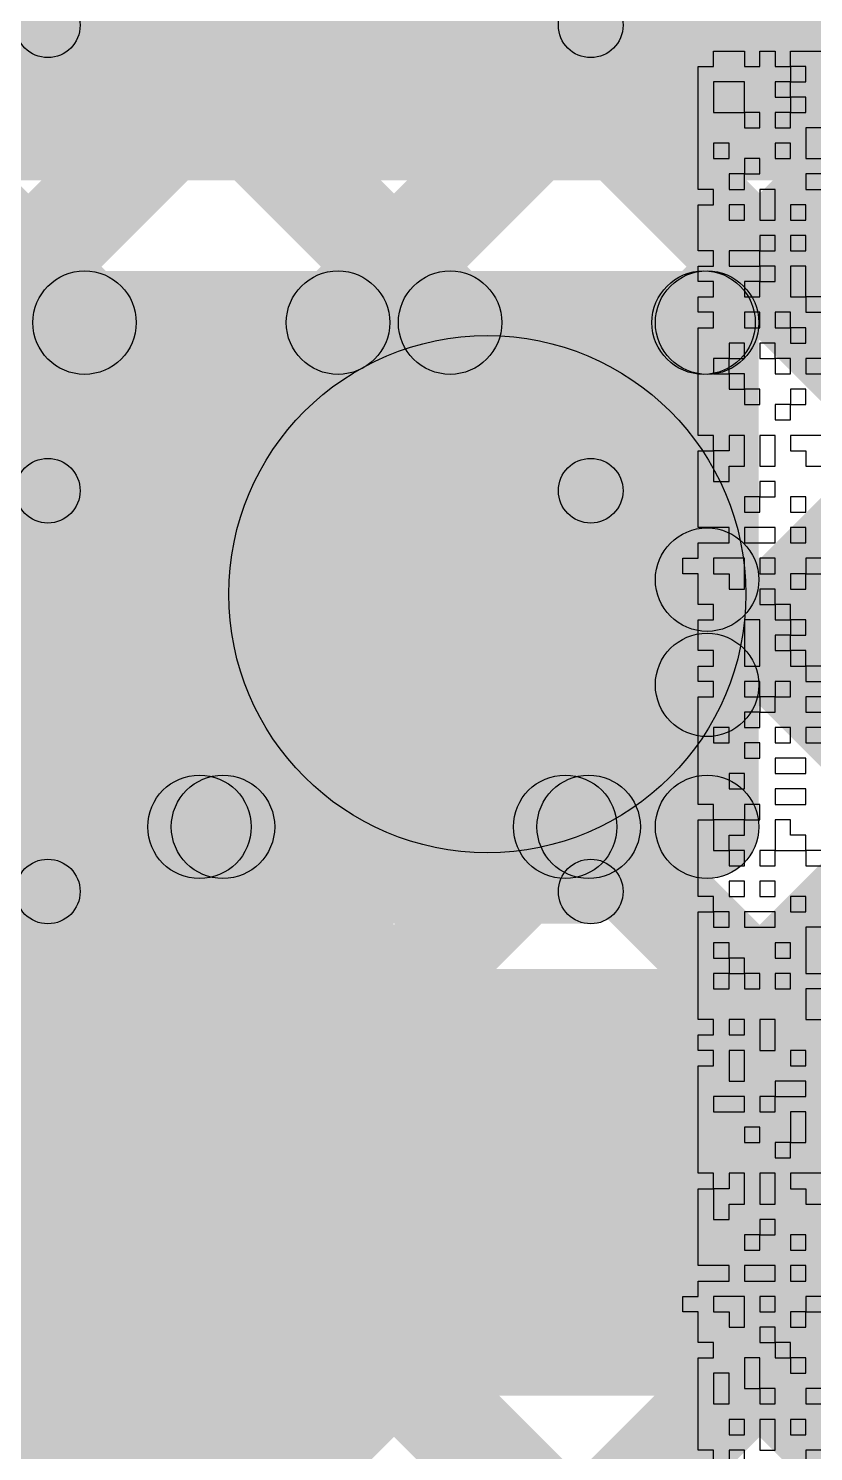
# Model space of a CAD drawing. Header units: millimetres. Extents: x -0.24 to 2.5, y 0 to 2.55.
# Drawn here: x 0.9255 to 0.9862, y 0.4407 to 0.5508 of the extents above; entities that cross this region are included whole.
import ezdxf

# ---------------------------------------------------------------- set-up
doc = ezdxf.new("R2010")
doc.units = ezdxf.units.MM
doc.header["$MEASUREMENT"] = 0
for name, color, linetype in [('BottomLayer', 5, 'Continuous'), ('TopLayer', 1, 'Continuous'), ('TopOverlay', 2, 'Continuous'), ('TopPaste', 8, 'Continuous'), ('TopSolder', 216, 'Continuous')]:
    doc.layers.add(name, color=color, linetype=linetype)

# ---------------------------------------------------------------- blocks, each defined once
blk = doc.blocks.new('C__0603_26')
at = {"layer": 'TopLayer'}
for points in [[(-0.015, 0.0175), (-0.015, -0.0175), (-0.045, -0.0175), (-0.045, 0.0175)], [(0.045, 0.0175), (0.045, -0.0175), (0.015, -0.0175), (0.015, 0.0175)]]:
    blk.add_hatch(color=1, dxfattribs=at).paths.add_polyline_path(points)
at = {"layer": 'TopOverlay'}
h = blk.add_hatch(color=2, dxfattribs=at)
edge = h.paths.add_edge_path()
edge.add_arc((-0.049, 0.021), 0.0025, 0, 360)
h = blk.add_hatch(color=2, dxfattribs=at)
edge = h.paths.add_edge_path()
edge.add_arc((-0.049, 0.021), 0.0025, 0, 360)
for points in [[(-0.018, 0.0235), (-0.018, 0.0185), (-0.049, 0.0185), (-0.049, 0.0235)], [(0.049, 0.0235), (0.049, 0.0185), (0.018, 0.0185), (0.018, 0.0235)], [(-0.0465, -0.021), (-0.0515, -0.021), (-0.0515, 0.021), (-0.0465, 0.021)], [(0.0515, -0.021), (0.0465, -0.021), (0.0465, 0.021), (0.0515, 0.021)], [(-0.018, -0.0185), (-0.018, -0.0235), (-0.049, -0.0235), (-0.049, -0.0185)], [(0.049, -0.0185), (0.049, -0.0235), (0.018, -0.0235), (0.018, -0.0185)]]:
    blk.add_hatch(color=2, dxfattribs=at).paths.add_polyline_path(points)
h = blk.add_hatch(color=2, dxfattribs=at)
edge = h.paths.add_edge_path()
edge.add_arc((-0.018, 0.021), 0.0025, 0, 360)
h = blk.add_hatch(color=2, dxfattribs=at)
edge = h.paths.add_edge_path()
edge.add_arc((0.018, 0.021), 0.0025, 0, 360)
h = blk.add_hatch(color=2, dxfattribs=at)
edge = h.paths.add_edge_path()
edge.add_arc((0.049, 0.021), 0.0025, 0, 360)
h = blk.add_hatch(color=2, dxfattribs=at)
edge = h.paths.add_edge_path()
edge.add_arc((0.049, 0.021), 0.0025, 0, 360)
h = blk.add_hatch(color=2, dxfattribs=at)
edge = h.paths.add_edge_path()
edge.add_arc((-0.049, -0.021), 0.0025, 0, 360)
h = blk.add_hatch(color=2, dxfattribs=at)
edge = h.paths.add_edge_path()
edge.add_arc((-0.049, -0.021), 0.0025, 0, 360)
h = blk.add_hatch(color=2, dxfattribs=at)
edge = h.paths.add_edge_path()
edge.add_arc((-0.018, -0.021), 0.0025, 0, 360)
h = blk.add_hatch(color=2, dxfattribs=at)
edge = h.paths.add_edge_path()
edge.add_arc((0.018, -0.021), 0.0025, 0, 360)
h = blk.add_hatch(color=2, dxfattribs=at)
edge = h.paths.add_edge_path()
edge.add_arc((0.049, -0.021), 0.0025, 0, 360)
h = blk.add_hatch(color=2, dxfattribs=at)
edge = h.paths.add_edge_path()
edge.add_arc((0.049, -0.021), 0.0025, 0, 360)
at = {"layer": 'TopPaste'}
for points in [[(-0.015, 0.0175), (-0.015, -0.0175), (-0.045, -0.0175), (-0.045, 0.0175)], [(0.045, 0.0175), (0.045, -0.0175), (0.015, -0.0175), (0.015, 0.0175)]]:
    blk.add_hatch(color=8, dxfattribs=at).paths.add_polyline_path(points)
at = {"layer": 'TopSolder'}
for points in [[(-0.01264, 0.01986), (-0.01264, -0.01986), (-0.04736, -0.01986), (-0.04736, 0.01986)], [(0.04736, 0.01986), (0.04736, -0.01986), (0.01264, -0.01986), (0.01264, 0.01986)]]:
    blk.add_hatch(color=216, dxfattribs=at).paths.add_polyline_path(points)
at = {"layer": 'TopOverlay'}
for centre in [(-0.049, 0.021), (-0.049, 0.021), (-0.018, 0.021), (0.018, 0.021), (0.049, 0.021), (0.049, 0.021), (-0.049, -0.021), (-0.049, -0.021), (-0.018, -0.021), (0.018, -0.021), (0.049, -0.021), (0.049, -0.021)]:
    blk.add_circle(centre, 0.0025, dxfattribs=at)

msp = doc.modelspace()

# ---------------------------------------------------------------- hatches: boundary and pattern name
at = {"layer": 'BottomLayer'}
for points in [[(0.83483, 0.43601), (0.82917, 0.44166), (1.07817, 0.69066), (1.08383, 0.68501)], [(0.82917, 0.67958), (0.83483, 0.68523), (1.08923, 0.43083), (1.08358, 0.42517)], [(0.83483, 0.40772), (0.82917, 0.41338), (1.07817, 0.66238), (1.08383, 0.65672)], [(0.82917, 0.65129), (0.83483, 0.65695), (1.06095, 0.43083), (1.05529, 0.42517)], [(0.83483, 0.37944), (0.82917, 0.3851), (1.07817, 0.6341), (1.08383, 0.62844)], [(0.82917, 0.62301), (0.83483, 0.62866), (1.03738, 0.42611), (1.03173, 0.42045)], [(0.83483, 0.35115), (0.82917, 0.35681), (1.07817, 0.60581), (1.08383, 0.60015)], [(0.82917, 0.59472), (0.83483, 0.60038), (1.02472, 0.41049), (1.01906, 0.40483)], [(0.83483, 0.32287), (0.82917, 0.32853), (1.08288, 0.58223), (1.08853, 0.57658)], [(0.82917, 0.56644), (0.83483, 0.5721), (1.15983, 0.2471), (1.15417, 0.24144)], [(0.83483, 0.29459), (0.82917, 0.30024), (1.09691, 0.56798), (1.10256, 0.56232)], [(0.82917, 0.53815), (0.83483, 0.54381), (1.15983, 0.21881), (1.15417, 0.21315)], [(0.83, 0.069), (0.947, 0.069), (0.947, 0.532), (0.83, 0.532)]]:
    msp.add_hatch(color=5, dxfattribs=at).paths.add_polyline_path(points)
at = {"layer": 'TopLayer'}
for points in [[(0.803, 0.539), (1.031, 0.539), (1.031, 0.558), (0.803, 0.558)], [(0.792, 0.524), (0.792, 0.532), (0.978, 0.532), (0.978, 0.524)], [(0.89872, 0.52517), (0.90438, 0.53083), (0.94338, 0.49183), (0.93772, 0.48617)], [(0.91328, 0.48617), (0.90762, 0.49183), (0.94662, 0.53083), (0.95228, 0.52517)], [(0.92701, 0.52517), (0.93266, 0.53083), (0.97166, 0.49183), (0.96601, 0.48617)], [(0.94156, 0.48617), (0.9359, 0.49183), (0.9749, 0.53083), (0.98056, 0.52517)], [(0.95529, 0.52517), (0.96095, 0.53083), (0.98083, 0.51095), (0.97517, 0.50529)], [(0.982, 0.489), (0.974, 0.489), (0.974, 0.528), (0.982, 0.528)], [(0.879, 0.487), (0.879, 0.527), (0.961, 0.527), (0.961, 0.487)], [(0.96985, 0.48617), (0.96419, 0.49183), (0.97517, 0.50281), (0.98083, 0.49715)], [(0.771, 0.485), (0.771, 0.493), (0.978, 0.493), (0.978, 0.485)], [(0.782, 0.445), (1.022, 0.445), (1.022, 0.478), (0.782, 0.478)]]:
    msp.add_hatch(color=1, dxfattribs=at).paths.add_polyline_path(points)
h = msp.add_hatch(color=1, dxfattribs=at)
edge = h.paths.add_edge_path()
edge.add_arc((0.92984, 0.528), 0.004, 0, 360)
h = msp.add_hatch(color=1, dxfattribs=at)
edge = h.paths.add_edge_path()
edge.add_arc((0.94945, 0.528), 0.004, 0, 360)
h = msp.add_hatch(color=1, dxfattribs=at)
edge = h.paths.add_edge_path()
edge.add_arc((0.95812, 0.528), 0.004, 0, 360)
h = msp.add_hatch(color=1, dxfattribs=at)
edge = h.paths.add_edge_path()
edge.add_arc((0.97773, 0.528), 0.004, 0, 360)
h = msp.add_hatch(color=1, dxfattribs=at)
edge = h.paths.add_edge_path()
edge.add_arc((0.978, 0.528), 0.004, 0, 360)
h = msp.add_hatch(color=1, dxfattribs=at)
edge = h.paths.add_edge_path()
edge.add_arc((0.978, 0.528), 0.004, 0, 360)
h = msp.add_hatch(color=1, dxfattribs=at)
edge = h.paths.add_edge_path()
edge.add_arc((0.961, 0.507), 0.02, 0, 360)
h = msp.add_hatch(color=1, dxfattribs=at)
edge = h.paths.add_edge_path()
edge.add_arc((0.978, 0.50812), 0.004, 0, 360)
h = msp.add_hatch(color=1, dxfattribs=at)
edge = h.paths.add_edge_path()
edge.add_arc((0.978, 0.49998), 0.004, 0, 360)
h = msp.add_hatch(color=1, dxfattribs=at)
edge = h.paths.add_edge_path()
edge.add_arc((0.93873, 0.489), 0.004, 0, 360)
h = msp.add_hatch(color=1, dxfattribs=at)
edge = h.paths.add_edge_path()
edge.add_arc((0.94055, 0.489), 0.004, 0, 360)
h = msp.add_hatch(color=1, dxfattribs=at)
edge = h.paths.add_edge_path()
edge.add_arc((0.96702, 0.489), 0.004, 0, 360)
h = msp.add_hatch(color=1, dxfattribs=at)
edge = h.paths.add_edge_path()
edge.add_arc((0.96884, 0.489), 0.004, 0, 360)
h = msp.add_hatch(color=1, dxfattribs=at)
edge = h.paths.add_edge_path()
edge.add_arc((0.978, 0.489), 0.004, 0, 360)
h = msp.add_hatch(color=1, dxfattribs=at)
edge = h.paths.add_edge_path()
edge.add_arc((0.978, 0.489), 0.004, 0, 360)

# ---------------------------------------------------------------- linework, layer by layer
for centre, radius in [((0.92984, 0.528), 0.004), ((0.94945, 0.528), 0.004), ((0.95812, 0.528), 0.004), ((0.97773, 0.528), 0.004), ((0.978, 0.528), 0.004), ((0.978, 0.528), 0.004), ((0.961, 0.507), 0.02), ((0.978, 0.50812), 0.004), ((0.978, 0.49998), 0.004), ((0.93873, 0.489), 0.004), ((0.94055, 0.489), 0.004), ((0.96702, 0.489), 0.004), ((0.96884, 0.489), 0.004), ((0.978, 0.489), 0.004), ((0.978, 0.489), 0.004)]:
    msp.add_circle(centre, radius, dxfattribs=at)
at = {"layer": 'TopOverlay'}
for p, q in [((0.97851, 0.54782), (0.97851, 0.54901)), ((0.97851, 0.54901), (0.98089, 0.54901)), ((0.98089, 0.54901), (0.98089, 0.54782)), ((0.98208, 0.54782), (0.98208, 0.54901)), ((0.98208, 0.54901), (0.98326, 0.54901)), ((0.98326, 0.54901), (0.98326, 0.54782)), ((0.98445, 0.54782), (0.98445, 0.54901)), ((0.98445, 0.54901), (0.98802, 0.54901)), ((0.97732, 0.54663), (0.97732, 0.54782)), ((0.97732, 0.54782), (0.97851, 0.54782)), ((0.98089, 0.54782), (0.98208, 0.54782)), ((0.98326, 0.54782), (0.98445, 0.54782)), ((0.98445, 0.54782), (0.98445, 0.54663)), ((0.98564, 0.54782), (0.98445, 0.54782)), ((0.98564, 0.54663), (0.98564, 0.54782)), ((0.97732, 0.54545), (0.97732, 0.54663)), ((0.98089, 0.54663), (0.97851, 0.54663)), ((0.97851, 0.54663), (0.97851, 0.54545)), ((0.98089, 0.54545), (0.98089, 0.54663)), ((0.98445, 0.54663), (0.98326, 0.54663)), ((0.98326, 0.54663), (0.98326, 0.54545)), ((0.98445, 0.54663), (0.98564, 0.54663)), ((0.98445, 0.54545), (0.98445, 0.54663)), ((0.97732, 0.54426), (0.97732, 0.54545)), ((0.97851, 0.54545), (0.97851, 0.54426)), ((0.98089, 0.54426), (0.98089, 0.54545)), ((0.98326, 0.54545), (0.98445, 0.54545)), ((0.98445, 0.54545), (0.98445, 0.54426)), ((0.98564, 0.54545), (0.98445, 0.54545)), ((0.98564, 0.54426), (0.98564, 0.54545)), ((0.97732, 0.54307), (0.97732, 0.54426)), ((0.97851, 0.54426), (0.98089, 0.54426)), ((0.98089, 0.54426), (0.98089, 0.54307)), ((0.98208, 0.54426), (0.98089, 0.54426)), ((0.98208, 0.54307), (0.98208, 0.54426)), ((0.98445, 0.54426), (0.98326, 0.54426)), ((0.98326, 0.54426), (0.98326, 0.54307)), ((0.98445, 0.54426), (0.98564, 0.54426)), ((0.98445, 0.54307), (0.98445, 0.54426)), ((0.97732, 0.54188), (0.97732, 0.54307)), ((0.98089, 0.54307), (0.98208, 0.54307)), ((0.98326, 0.54307), (0.98445, 0.54307)), ((0.98683, 0.54307), (0.98564, 0.54307)), ((0.98564, 0.54307), (0.98564, 0.54188)), ((0.97732, 0.54069), (0.97732, 0.54188)), ((0.9797, 0.54188), (0.97851, 0.54188)), ((0.97851, 0.54188), (0.97851, 0.54069)), ((0.9797, 0.54069), (0.9797, 0.54188)), ((0.98445, 0.54188), (0.98326, 0.54188)), ((0.98326, 0.54188), (0.98326, 0.54069)), ((0.98445, 0.54069), (0.98445, 0.54188)), ((0.98564, 0.54188), (0.98564, 0.54069)), ((0.97732, 0.5395), (0.97732, 0.54069)), ((0.97851, 0.54069), (0.9797, 0.54069)), ((0.98208, 0.54069), (0.98089, 0.54069)), ((0.98089, 0.54069), (0.98089, 0.5395)), ((0.98208, 0.5395), (0.98208, 0.54069)), ((0.98326, 0.54069), (0.98445, 0.54069)), ((0.98564, 0.54069), (0.98683, 0.54069)), ((0.97732, 0.53831), (0.97732, 0.5395)), ((0.98089, 0.5395), (0.9797, 0.5395)), ((0.9797, 0.5395), (0.9797, 0.53831)), ((0.98089, 0.5395), (0.98208, 0.5395)), ((0.98089, 0.53831), (0.98089, 0.5395)), ((0.98802, 0.5395), (0.98564, 0.5395)), ((0.98564, 0.5395), (0.98564, 0.53831)), ((0.97851, 0.53831), (0.97732, 0.53831)), ((0.97851, 0.53712), (0.97851, 0.53831)), ((0.9797, 0.53831), (0.98089, 0.53831)), ((0.98326, 0.53831), (0.98208, 0.53831)), ((0.98208, 0.53831), (0.98208, 0.53712)), ((0.98326, 0.53712), (0.98326, 0.53831)), ((0.98564, 0.53831), (0.98802, 0.53831)), ((0.97732, 0.53593), (0.97732, 0.53712)), ((0.97732, 0.53712), (0.97851, 0.53712)), ((0.98089, 0.53712), (0.9797, 0.53712)), ((0.9797, 0.53712), (0.9797, 0.53593)), ((0.98089, 0.53593), (0.98089, 0.53712)), ((0.98208, 0.53712), (0.98208, 0.53593)), ((0.98326, 0.53593), (0.98326, 0.53712)), ((0.98564, 0.53712), (0.98445, 0.53712)), ((0.98445, 0.53712), (0.98445, 0.53593)), ((0.98564, 0.53593), (0.98564, 0.53712)), ((0.97732, 0.53474), (0.97732, 0.53593)), ((0.9797, 0.53593), (0.98089, 0.53593)), ((0.98208, 0.53593), (0.98326, 0.53593)), ((0.98445, 0.53593), (0.98564, 0.53593)), ((0.97732, 0.53355), (0.97732, 0.53474)), ((0.98326, 0.53474), (0.98208, 0.53474)), ((0.98208, 0.53474), (0.98208, 0.53355)), ((0.98326, 0.53355), (0.98326, 0.53474)), ((0.98564, 0.53474), (0.98445, 0.53474)), ((0.98445, 0.53474), (0.98445, 0.53355)), ((0.98564, 0.53355), (0.98564, 0.53474)), ((0.97851, 0.53355), (0.97732, 0.53355)), ((0.97851, 0.53236), (0.97851, 0.53355)), ((0.98208, 0.53355), (0.9797, 0.53355)), ((0.9797, 0.53355), (0.9797, 0.53236)), ((0.98208, 0.53355), (0.98326, 0.53355)), ((0.98208, 0.53236), (0.98208, 0.53355)), ((0.98445, 0.53355), (0.98564, 0.53355)), ((0.97732, 0.53117), (0.97732, 0.53236)), ((0.97732, 0.53236), (0.97851, 0.53236)), ((0.9797, 0.53236), (0.98208, 0.53236)), ((0.98208, 0.53236), (0.98208, 0.53117)), ((0.98326, 0.53236), (0.98208, 0.53236)), ((0.98326, 0.53117), (0.98326, 0.53236)), ((0.98564, 0.53236), (0.98445, 0.53236)), ((0.98445, 0.53236), (0.98445, 0.53117)), ((0.98564, 0.53117), (0.98564, 0.53236)), ((0.97851, 0.53117), (0.97732, 0.53117)), ((0.97851, 0.52999), (0.97851, 0.53117)), ((0.98208, 0.53117), (0.98089, 0.53117)), ((0.98089, 0.53117), (0.98089, 0.52999)), ((0.98208, 0.53117), (0.98326, 0.53117)), ((0.98208, 0.52999), (0.98208, 0.53117)), ((0.98445, 0.53117), (0.98445, 0.52999)), ((0.98564, 0.52999), (0.98564, 0.53117)), ((0.97732, 0.5288), (0.97732, 0.52999)), ((0.97732, 0.52999), (0.97851, 0.52999)), ((0.98089, 0.52999), (0.98208, 0.52999)), ((0.98445, 0.52999), (0.98564, 0.52999)), ((0.98564, 0.52999), (0.98564, 0.5288)), ((0.98683, 0.52999), (0.98564, 0.52999)), ((0.97851, 0.5288), (0.97732, 0.5288)), ((0.97851, 0.52761), (0.97851, 0.5288)), ((0.98208, 0.5288), (0.98089, 0.5288)), ((0.98089, 0.5288), (0.98089, 0.52761)), ((0.98208, 0.52761), (0.98208, 0.5288)), ((0.98445, 0.5288), (0.98326, 0.5288)), ((0.98326, 0.5288), (0.98326, 0.52761)), ((0.98445, 0.52761), (0.98445, 0.5288)), ((0.98564, 0.5288), (0.98683, 0.5288)), ((0.97732, 0.52642), (0.97732, 0.52761)), ((0.97732, 0.52761), (0.97851, 0.52761)), ((0.98089, 0.52761), (0.98208, 0.52761)), ((0.98326, 0.52761), (0.98445, 0.52761)), ((0.98445, 0.52761), (0.98445, 0.52642)), ((0.98564, 0.52761), (0.98445, 0.52761)), ((0.98564, 0.52642), (0.98564, 0.52761)), ((0.97732, 0.52523), (0.97732, 0.52642)), ((0.98089, 0.52642), (0.9797, 0.52642)), ((0.9797, 0.52642), (0.9797, 0.52523)), ((0.98089, 0.52523), (0.98089, 0.52642)), ((0.98326, 0.52642), (0.98208, 0.52642)), ((0.98208, 0.52642), (0.98208, 0.52523)), ((0.98326, 0.52523), (0.98326, 0.52642)), ((0.98445, 0.52642), (0.98564, 0.52642)), ((0.97732, 0.52404), (0.97732, 0.52523)), ((0.9797, 0.52523), (0.97851, 0.52523)), ((0.97851, 0.52523), (0.97851, 0.52404)), ((0.9797, 0.52523), (0.98089, 0.52523)), ((0.9797, 0.52404), (0.9797, 0.52523)), ((0.98208, 0.52523), (0.98326, 0.52523)), ((0.98326, 0.52523), (0.98326, 0.52404)), ((0.98445, 0.52523), (0.98326, 0.52523)), ((0.98445, 0.52404), (0.98445, 0.52523)), ((0.98802, 0.52523), (0.98564, 0.52523)), ((0.98564, 0.52523), (0.98564, 0.52404)), ((0.97732, 0.52285), (0.97732, 0.52404)), ((0.97851, 0.52404), (0.9797, 0.52404)), ((0.9797, 0.52404), (0.9797, 0.52285)), ((0.98089, 0.52404), (0.9797, 0.52404)), ((0.98089, 0.52285), (0.98089, 0.52404)), ((0.98326, 0.52404), (0.98445, 0.52404)), ((0.98564, 0.52404), (0.98802, 0.52404)), ((0.97732, 0.52166), (0.97732, 0.52285)), ((0.9797, 0.52285), (0.98089, 0.52285)), ((0.98089, 0.52285), (0.98089, 0.52166)), ((0.98208, 0.52285), (0.98089, 0.52285)), ((0.98208, 0.52166), (0.98208, 0.52285)), ((0.98564, 0.52285), (0.98445, 0.52285)), ((0.98445, 0.52285), (0.98445, 0.52166)), ((0.98564, 0.52166), (0.98564, 0.52285)), ((0.97732, 0.52047), (0.97732, 0.52166)), ((0.98089, 0.52166), (0.98208, 0.52166)), ((0.98445, 0.52166), (0.98326, 0.52166)), ((0.98326, 0.52166), (0.98326, 0.52047)), ((0.98445, 0.52166), (0.98564, 0.52166)), ((0.98445, 0.52047), (0.98445, 0.52166)), ((0.97732, 0.51928), (0.97732, 0.52047)), ((0.98326, 0.52047), (0.98445, 0.52047)), ((0.97851, 0.51928), (0.97732, 0.51928)), ((0.97851, 0.51809), (0.97851, 0.51928)), ((0.98089, 0.51928), (0.9797, 0.51928)), ((0.9797, 0.51928), (0.9797, 0.51809)), ((0.98089, 0.51809), (0.98089, 0.51928)), ((0.98326, 0.51928), (0.98208, 0.51928)), ((0.98208, 0.51928), (0.98208, 0.51809)), ((0.98326, 0.51809), (0.98326, 0.51928)), ((0.98683, 0.51928), (0.98445, 0.51928)), ((0.98445, 0.51928), (0.98445, 0.51809)), ((0.97732, 0.5169), (0.97732, 0.51809)), ((0.97732, 0.51809), (0.97851, 0.51809)), ((0.97851, 0.51809), (0.97851, 0.5169)), ((0.9797, 0.51809), (0.97851, 0.51809)), ((0.98089, 0.5169), (0.98089, 0.51809)), ((0.98208, 0.51809), (0.98208, 0.5169)), ((0.98326, 0.5169), (0.98326, 0.51809)), ((0.98445, 0.51809), (0.98564, 0.51809)), ((0.98564, 0.51809), (0.98564, 0.5169)), ((0.97732, 0.51571), (0.97732, 0.5169)), ((0.97851, 0.5169), (0.97851, 0.51571)), ((0.9797, 0.51571), (0.9797, 0.5169)), ((0.9797, 0.5169), (0.98089, 0.5169)), ((0.98208, 0.5169), (0.98326, 0.5169)), ((0.98564, 0.5169), (0.98683, 0.5169)), ((0.97732, 0.51453), (0.97732, 0.51571)), ((0.97851, 0.51571), (0.9797, 0.51571)), ((0.98326, 0.51571), (0.98208, 0.51571)), ((0.98208, 0.51571), (0.98208, 0.51453)), ((0.98326, 0.51453), (0.98326, 0.51571)), ((0.97732, 0.51334), (0.97732, 0.51453)), ((0.98208, 0.51453), (0.98089, 0.51453)), ((0.98089, 0.51453), (0.98089, 0.51334)), ((0.98208, 0.51453), (0.98326, 0.51453)), ((0.98208, 0.51334), (0.98208, 0.51453)), ((0.98564, 0.51453), (0.98445, 0.51453)), ((0.98445, 0.51453), (0.98445, 0.51334)), ((0.98564, 0.51334), (0.98564, 0.51453)), ((0.97732, 0.51215), (0.97732, 0.51334)), ((0.98089, 0.51334), (0.98208, 0.51334)), ((0.98445, 0.51334), (0.98564, 0.51334)), ((0.9797, 0.51215), (0.97732, 0.51215)), ((0.9797, 0.51096), (0.9797, 0.51215)), ((0.98326, 0.51215), (0.98089, 0.51215)), ((0.98089, 0.51215), (0.98089, 0.51096)), ((0.98326, 0.51096), (0.98326, 0.51215)), ((0.98564, 0.51215), (0.98445, 0.51215)), ((0.98445, 0.51215), (0.98445, 0.51096)), ((0.98564, 0.51096), (0.98564, 0.51215)), ((0.97732, 0.50977), (0.97732, 0.51096)), ((0.97732, 0.51096), (0.9797, 0.51096)), ((0.98089, 0.51096), (0.98326, 0.51096)), ((0.98445, 0.51096), (0.98564, 0.51096)), ((0.97613, 0.50858), (0.97613, 0.50977)), ((0.97613, 0.50977), (0.97732, 0.50977)), ((0.98089, 0.50977), (0.97851, 0.50977)), ((0.97851, 0.50977), (0.97851, 0.50858)), ((0.98089, 0.50858), (0.98089, 0.50977)), ((0.98326, 0.50977), (0.98208, 0.50977)), ((0.98208, 0.50977), (0.98208, 0.50858)), ((0.98326, 0.50858), (0.98326, 0.50977)), ((0.98683, 0.50977), (0.98564, 0.50977)), ((0.98564, 0.50977), (0.98564, 0.50858)), ((0.97732, 0.50858), (0.97613, 0.50858)), ((0.97732, 0.50739), (0.97732, 0.50858)), ((0.97851, 0.50858), (0.9797, 0.50858)), ((0.9797, 0.50858), (0.9797, 0.50739)), ((0.98089, 0.50739), (0.98089, 0.50858)), ((0.98208, 0.50858), (0.98326, 0.50858)), ((0.98564, 0.50858), (0.98445, 0.50858)), ((0.98445, 0.50858), (0.98445, 0.50739)), ((0.98564, 0.50739), (0.98564, 0.50858)), ((0.98564, 0.50858), (0.98683, 0.50858)), ((0.97732, 0.5062), (0.97732, 0.50739)), ((0.9797, 0.50739), (0.98089, 0.50739)), ((0.98326, 0.50739), (0.98208, 0.50739)), ((0.98208, 0.50739), (0.98208, 0.5062)), ((0.98326, 0.5062), (0.98326, 0.50739)), ((0.98445, 0.50739), (0.98564, 0.50739)), ((0.97851, 0.5062), (0.97732, 0.5062)), ((0.97851, 0.50501), (0.97851, 0.5062)), ((0.98208, 0.5062), (0.98326, 0.5062)), ((0.98326, 0.5062), (0.98326, 0.50501)), ((0.98445, 0.5062), (0.98326, 0.5062)), ((0.98445, 0.50501), (0.98445, 0.5062)), ((0.97732, 0.50382), (0.97732, 0.50501)), ((0.97732, 0.50501), (0.97851, 0.50501)), ((0.98208, 0.50501), (0.98089, 0.50501)), ((0.98089, 0.50501), (0.98089, 0.50382)), ((0.98208, 0.50382), (0.98208, 0.50501)), ((0.98326, 0.50501), (0.98445, 0.50501)), ((0.98445, 0.50501), (0.98445, 0.50382)), ((0.98564, 0.50501), (0.98445, 0.50501)), ((0.98564, 0.50382), (0.98564, 0.50501)), ((0.97732, 0.50263), (0.97732, 0.50382)), ((0.98089, 0.50382), (0.98089, 0.50263)), ((0.98208, 0.50263), (0.98208, 0.50382)), ((0.98445, 0.50382), (0.98326, 0.50382)), ((0.98326, 0.50382), (0.98326, 0.50263)), ((0.98445, 0.50382), (0.98564, 0.50382)), ((0.98445, 0.50263), (0.98445, 0.50382)), ((0.97851, 0.50263), (0.97732, 0.50263)), ((0.97851, 0.50144), (0.97851, 0.50263)), ((0.98089, 0.50263), (0.98089, 0.50144)), ((0.98208, 0.50144), (0.98208, 0.50263)), ((0.98326, 0.50263), (0.98445, 0.50263)), ((0.98445, 0.50263), (0.98445, 0.50144)), ((0.98564, 0.50263), (0.98445, 0.50263)), ((0.98564, 0.50144), (0.98564, 0.50263)), ((0.97732, 0.50025), (0.97732, 0.50144)), ((0.97732, 0.50144), (0.97851, 0.50144)), ((0.98089, 0.50144), (0.98208, 0.50144)), ((0.98445, 0.50144), (0.98564, 0.50144)), ((0.98564, 0.50144), (0.98564, 0.50025)), ((0.98683, 0.50144), (0.98564, 0.50144)), ((0.97851, 0.50025), (0.97732, 0.50025)), ((0.97851, 0.49906), (0.97851, 0.50025)), ((0.98208, 0.50025), (0.98089, 0.50025)), ((0.98089, 0.50025), (0.98089, 0.49906)), ((0.98208, 0.49906), (0.98208, 0.50025)), ((0.98445, 0.50025), (0.98326, 0.50025)), ((0.98326, 0.50025), (0.98326, 0.49906)), ((0.98445, 0.49906), (0.98445, 0.50025)), ((0.98564, 0.50025), (0.98683, 0.50025)), ((0.97732, 0.49788), (0.97732, 0.49906)), ((0.97732, 0.49906), (0.97851, 0.49906)), ((0.98089, 0.49906), (0.98208, 0.49906)), ((0.98208, 0.49906), (0.98208, 0.49788)), ((0.98326, 0.49906), (0.98208, 0.49906)), ((0.98326, 0.49906), (0.98445, 0.49906)), ((0.98326, 0.49788), (0.98326, 0.49906)), ((0.98683, 0.49906), (0.98564, 0.49906)), ((0.98564, 0.49906), (0.98564, 0.49788)), ((0.97732, 0.49669), (0.97732, 0.49788)), ((0.98208, 0.49788), (0.98089, 0.49788)), ((0.98089, 0.49788), (0.98089, 0.49669)), ((0.98208, 0.49788), (0.98326, 0.49788)), ((0.98208, 0.49669), (0.98208, 0.49788)), ((0.98564, 0.49788), (0.98683, 0.49788)), ((0.97732, 0.4955), (0.97732, 0.49669)), ((0.9797, 0.49669), (0.97851, 0.49669)), ((0.97851, 0.49669), (0.97851, 0.4955)), ((0.9797, 0.4955), (0.9797, 0.49669)), ((0.98089, 0.49669), (0.98208, 0.49669)), ((0.98445, 0.49669), (0.98326, 0.49669)), ((0.98326, 0.49669), (0.98326, 0.4955)), ((0.98445, 0.4955), (0.98445, 0.49669)), ((0.98802, 0.49669), (0.98564, 0.49669)), ((0.98564, 0.49669), (0.98564, 0.4955)), ((0.97732, 0.49431), (0.97732, 0.4955)), ((0.97851, 0.4955), (0.9797, 0.4955)), ((0.98208, 0.4955), (0.98089, 0.4955)), ((0.98089, 0.4955), (0.98089, 0.49431)), ((0.98208, 0.49431), (0.98208, 0.4955)), ((0.98326, 0.4955), (0.98445, 0.4955)), ((0.98564, 0.4955), (0.98802, 0.4955)), ((0.97732, 0.49312), (0.97732, 0.49431)), ((0.98089, 0.49431), (0.98208, 0.49431)), ((0.98564, 0.49431), (0.98326, 0.49431)), ((0.98326, 0.49431), (0.98326, 0.49312)), ((0.98564, 0.49312), (0.98564, 0.49431)), ((0.97732, 0.49193), (0.97732, 0.49312)), ((0.98089, 0.49312), (0.9797, 0.49312)), ((0.9797, 0.49312), (0.9797, 0.49193)), ((0.98089, 0.49193), (0.98089, 0.49312)), ((0.98326, 0.49312), (0.98564, 0.49312)), ((0.97732, 0.49074), (0.97732, 0.49193)), ((0.9797, 0.49193), (0.98089, 0.49193)), ((0.98564, 0.49193), (0.98326, 0.49193)), ((0.98326, 0.49193), (0.98326, 0.49074)), ((0.98564, 0.49074), (0.98564, 0.49193)), ((0.97851, 0.49074), (0.97732, 0.49074)), ((0.97851, 0.48955), (0.97851, 0.49074)), ((0.98208, 0.49074), (0.98089, 0.49074)), ((0.98089, 0.49074), (0.98089, 0.48955)), ((0.98208, 0.48955), (0.98208, 0.49074)), ((0.98326, 0.49074), (0.98564, 0.49074)), ((0.97732, 0.48836), (0.97732, 0.48955)), ((0.97732, 0.48955), (0.97851, 0.48955)), ((0.97851, 0.48955), (0.97851, 0.48836)), ((0.98089, 0.48955), (0.97851, 0.48955)), ((0.98089, 0.48836), (0.98089, 0.48955)), ((0.98089, 0.48955), (0.98208, 0.48955)), ((0.98445, 0.48955), (0.98326, 0.48955)), ((0.98326, 0.48955), (0.98326, 0.48836)), ((0.98445, 0.48836), (0.98445, 0.48955)), ((0.97732, 0.48717), (0.97732, 0.48836)), ((0.97851, 0.48836), (0.97851, 0.48717)), ((0.9797, 0.48717), (0.9797, 0.48836)), ((0.9797, 0.48836), (0.98089, 0.48836)), ((0.98326, 0.48836), (0.98326, 0.48717)), ((0.98564, 0.48836), (0.98445, 0.48836)), ((0.98564, 0.48717), (0.98564, 0.48836)), ((0.97732, 0.48598), (0.97732, 0.48717)), ((0.97851, 0.48717), (0.9797, 0.48717)), ((0.9797, 0.48717), (0.9797, 0.48598)), ((0.98089, 0.48717), (0.9797, 0.48717)), ((0.98089, 0.48598), (0.98089, 0.48717)), ((0.98326, 0.48717), (0.98208, 0.48717)), ((0.98208, 0.48717), (0.98208, 0.48598)), ((0.98326, 0.48717), (0.98564, 0.48717)), ((0.98326, 0.48598), (0.98326, 0.48717)), ((0.98564, 0.48717), (0.98564, 0.48598)), ((0.98683, 0.48717), (0.98564, 0.48717)), ((0.97732, 0.48479), (0.97732, 0.48598)), ((0.9797, 0.48598), (0.98089, 0.48598)), ((0.98208, 0.48598), (0.98326, 0.48598)), ((0.98564, 0.48598), (0.98683, 0.48598)), ((0.97732, 0.4836), (0.97732, 0.48479)), ((0.98089, 0.48479), (0.9797, 0.48479)), ((0.9797, 0.48479), (0.9797, 0.4836)), ((0.98089, 0.4836), (0.98089, 0.48479)), ((0.98326, 0.48479), (0.98208, 0.48479)), ((0.98208, 0.48479), (0.98208, 0.4836)), ((0.98326, 0.4836), (0.98326, 0.48479)), ((0.97851, 0.4836), (0.97732, 0.4836)), ((0.97851, 0.48242), (0.97851, 0.4836)), ((0.9797, 0.4836), (0.98089, 0.4836)), ((0.98208, 0.4836), (0.98326, 0.4836)), ((0.98564, 0.4836), (0.98445, 0.4836)), ((0.98445, 0.4836), (0.98445, 0.48242)), ((0.98564, 0.48242), (0.98564, 0.4836)), ((0.97732, 0.48123), (0.97732, 0.48242)), ((0.97732, 0.48242), (0.97851, 0.48242)), ((0.97851, 0.48242), (0.97851, 0.48123)), ((0.9797, 0.48242), (0.97851, 0.48242)), ((0.9797, 0.48123), (0.9797, 0.48242)), ((0.98326, 0.48242), (0.98089, 0.48242)), ((0.98089, 0.48242), (0.98089, 0.48123)), ((0.98326, 0.48123), (0.98326, 0.48242)), ((0.98445, 0.48242), (0.98564, 0.48242)), ((0.97732, 0.48004), (0.97732, 0.48123)), ((0.97851, 0.48123), (0.9797, 0.48123)), ((0.98089, 0.48123), (0.98326, 0.48123)), ((0.98683, 0.48123), (0.98564, 0.48123)), ((0.98564, 0.48123), (0.98564, 0.48004)), ((0.97732, 0.47885), (0.97732, 0.48004)), ((0.9797, 0.48004), (0.97851, 0.48004)), ((0.97851, 0.48004), (0.97851, 0.47885)), ((0.9797, 0.47885), (0.9797, 0.48004)), ((0.98445, 0.48004), (0.98326, 0.48004)), ((0.98326, 0.48004), (0.98326, 0.47885)), ((0.98445, 0.47885), (0.98445, 0.48004)), ((0.98564, 0.48004), (0.98564, 0.47885)), ((0.97732, 0.47766), (0.97732, 0.47885)), ((0.97851, 0.47885), (0.9797, 0.47885)), ((0.9797, 0.47885), (0.9797, 0.47766)), ((0.98089, 0.47885), (0.9797, 0.47885)), ((0.98089, 0.47766), (0.98089, 0.47885)), ((0.98326, 0.47885), (0.98445, 0.47885)), ((0.98564, 0.47885), (0.98564, 0.47766)), ((0.97732, 0.47647), (0.97732, 0.47766)), ((0.9797, 0.47766), (0.97851, 0.47766)), ((0.97851, 0.47766), (0.97851, 0.47647)), ((0.9797, 0.47766), (0.98089, 0.47766)), ((0.9797, 0.47647), (0.9797, 0.47766)), ((0.98089, 0.47766), (0.98089, 0.47647)), ((0.98208, 0.47766), (0.98089, 0.47766)), ((0.98208, 0.47647), (0.98208, 0.47766)), ((0.98445, 0.47766), (0.98326, 0.47766)), ((0.98326, 0.47766), (0.98326, 0.47647)), ((0.98445, 0.47647), (0.98445, 0.47766)), ((0.98564, 0.47766), (0.98683, 0.47766)), ((0.97732, 0.47528), (0.97732, 0.47647)), ((0.97851, 0.47647), (0.9797, 0.47647)), ((0.98089, 0.47647), (0.98208, 0.47647)), ((0.98326, 0.47647), (0.98445, 0.47647)), ((0.98683, 0.47647), (0.98564, 0.47647)), ((0.98564, 0.47647), (0.98564, 0.47528)), ((0.97732, 0.47409), (0.97732, 0.47528)), ((0.98564, 0.47528), (0.98564, 0.47409)), ((0.97851, 0.47409), (0.97732, 0.47409)), ((0.97851, 0.4729), (0.97851, 0.47409)), ((0.98089, 0.47409), (0.9797, 0.47409)), ((0.9797, 0.47409), (0.9797, 0.4729)), ((0.98089, 0.4729), (0.98089, 0.47409)), ((0.98326, 0.47409), (0.98208, 0.47409)), ((0.98208, 0.47409), (0.98208, 0.4729)), ((0.98326, 0.4729), (0.98326, 0.47409)), ((0.98564, 0.47409), (0.98683, 0.47409)), ((0.97732, 0.47171), (0.97732, 0.4729)), ((0.97732, 0.4729), (0.97851, 0.4729)), ((0.9797, 0.4729), (0.98089, 0.4729)), ((0.98208, 0.4729), (0.98208, 0.47171)), ((0.98326, 0.47171), (0.98326, 0.4729)), ((0.97851, 0.47171), (0.97732, 0.47171)), ((0.97851, 0.47052), (0.97851, 0.47171)), ((0.98089, 0.47171), (0.9797, 0.47171)), ((0.9797, 0.47171), (0.9797, 0.47052)), ((0.98089, 0.47052), (0.98089, 0.47171)), ((0.98208, 0.47171), (0.98326, 0.47171)), ((0.98564, 0.47171), (0.98445, 0.47171)), ((0.98445, 0.47171), (0.98445, 0.47052)), ((0.98564, 0.47052), (0.98564, 0.47171)), ((0.97732, 0.46933), (0.97732, 0.47052)), ((0.97732, 0.47052), (0.97851, 0.47052)), ((0.9797, 0.47052), (0.9797, 0.46933)), ((0.98089, 0.46933), (0.98089, 0.47052)), ((0.98445, 0.47052), (0.98564, 0.47052)), ((0.97732, 0.46814), (0.97732, 0.46933)), ((0.9797, 0.46933), (0.98089, 0.46933)), ((0.98564, 0.46933), (0.98326, 0.46933)), ((0.98326, 0.46933), (0.98326, 0.46814)), ((0.98564, 0.46814), (0.98564, 0.46933)), ((0.97732, 0.46695), (0.97732, 0.46814)), ((0.98089, 0.46814), (0.97851, 0.46814)), ((0.97851, 0.46814), (0.97851, 0.46695)), ((0.98089, 0.46695), (0.98089, 0.46814)), ((0.98326, 0.46814), (0.98208, 0.46814)), ((0.98208, 0.46814), (0.98208, 0.46695)), ((0.98326, 0.46814), (0.98564, 0.46814)), ((0.98326, 0.46695), (0.98326, 0.46814)), ((0.97732, 0.46577), (0.97732, 0.46695)), ((0.97851, 0.46695), (0.98089, 0.46695)), ((0.98208, 0.46695), (0.98326, 0.46695)), ((0.98564, 0.46695), (0.98445, 0.46695)), ((0.98445, 0.46695), (0.98445, 0.46577)), ((0.98564, 0.46577), (0.98564, 0.46695)), ((0.97732, 0.46458), (0.97732, 0.46577)), ((0.98208, 0.46577), (0.98089, 0.46577)), ((0.98089, 0.46577), (0.98089, 0.46458)), ((0.98208, 0.46458), (0.98208, 0.46577)), ((0.98445, 0.46577), (0.98445, 0.46458)), ((0.98564, 0.46458), (0.98564, 0.46577)), ((0.97732, 0.46339), (0.97732, 0.46458)), ((0.98089, 0.46458), (0.98208, 0.46458)), ((0.98445, 0.46458), (0.98326, 0.46458)), ((0.98326, 0.46458), (0.98326, 0.46339)), ((0.98445, 0.46458), (0.98564, 0.46458)), ((0.98445, 0.46339), (0.98445, 0.46458)), ((0.97732, 0.4622), (0.97732, 0.46339)), ((0.98326, 0.46339), (0.98445, 0.46339)), ((0.97851, 0.4622), (0.97732, 0.4622)), ((0.97851, 0.46101), (0.97851, 0.4622)), ((0.98089, 0.4622), (0.9797, 0.4622)), ((0.9797, 0.4622), (0.9797, 0.46101)), ((0.98089, 0.46101), (0.98089, 0.4622)), ((0.98326, 0.4622), (0.98208, 0.4622)), ((0.98208, 0.4622), (0.98208, 0.46101)), ((0.98326, 0.46101), (0.98326, 0.4622)), ((0.98683, 0.4622), (0.98445, 0.4622)), ((0.98445, 0.4622), (0.98445, 0.46101)), ((0.97732, 0.45982), (0.97732, 0.46101)), ((0.97732, 0.46101), (0.97851, 0.46101)), ((0.97851, 0.46101), (0.97851, 0.45982)), ((0.9797, 0.46101), (0.97851, 0.46101)), ((0.98089, 0.45982), (0.98089, 0.46101)), ((0.98208, 0.46101), (0.98208, 0.45982)), ((0.98326, 0.45982), (0.98326, 0.46101)), ((0.98445, 0.46101), (0.98564, 0.46101)), ((0.98564, 0.46101), (0.98564, 0.45982)), ((0.97732, 0.45863), (0.97732, 0.45982)), ((0.97851, 0.45982), (0.97851, 0.45863)), ((0.9797, 0.45863), (0.9797, 0.45982)), ((0.9797, 0.45982), (0.98089, 0.45982)), ((0.98208, 0.45982), (0.98326, 0.45982)), ((0.98564, 0.45982), (0.98683, 0.45982)), ((0.97732, 0.45744), (0.97732, 0.45863)), ((0.97851, 0.45863), (0.9797, 0.45863)), ((0.98326, 0.45863), (0.98208, 0.45863)), ((0.98208, 0.45863), (0.98208, 0.45744)), ((0.98326, 0.45744), (0.98326, 0.45863)), ((0.97732, 0.45625), (0.97732, 0.45744)), ((0.98208, 0.45744), (0.98089, 0.45744)), ((0.98089, 0.45744), (0.98089, 0.45625)), ((0.98208, 0.45744), (0.98326, 0.45744)), ((0.98208, 0.45625), (0.98208, 0.45744)), ((0.98564, 0.45744), (0.98445, 0.45744)), ((0.98445, 0.45744), (0.98445, 0.45625)), ((0.98564, 0.45625), (0.98564, 0.45744)), ((0.97732, 0.45506), (0.97732, 0.45625)), ((0.98089, 0.45625), (0.98208, 0.45625)), ((0.98445, 0.45625), (0.98564, 0.45625)), ((0.9797, 0.45506), (0.97732, 0.45506)), ((0.9797, 0.45387), (0.9797, 0.45506)), ((0.98326, 0.45506), (0.98089, 0.45506)), ((0.98089, 0.45506), (0.98089, 0.45387)), ((0.98326, 0.45387), (0.98326, 0.45506)), ((0.98564, 0.45506), (0.98445, 0.45506)), ((0.98445, 0.45506), (0.98445, 0.45387)), ((0.98564, 0.45387), (0.98564, 0.45506)), ((0.97732, 0.45268), (0.97732, 0.45387)), ((0.97732, 0.45387), (0.9797, 0.45387)), ((0.98089, 0.45387), (0.98326, 0.45387)), ((0.98445, 0.45387), (0.98564, 0.45387)), ((0.97613, 0.45149), (0.97613, 0.45268)), ((0.97613, 0.45268), (0.97732, 0.45268)), ((0.98089, 0.45268), (0.97851, 0.45268)), ((0.97851, 0.45268), (0.97851, 0.45149)), ((0.98089, 0.45149), (0.98089, 0.45268)), ((0.98326, 0.45268), (0.98208, 0.45268)), ((0.98208, 0.45268), (0.98208, 0.45149)), ((0.98326, 0.45149), (0.98326, 0.45268)), ((0.98683, 0.45268), (0.98564, 0.45268)), ((0.98564, 0.45268), (0.98564, 0.45149)), ((0.97732, 0.45149), (0.97613, 0.45149)), ((0.97732, 0.45031), (0.97732, 0.45149)), ((0.97851, 0.45149), (0.9797, 0.45149)), ((0.9797, 0.45149), (0.9797, 0.45031)), ((0.98089, 0.45031), (0.98089, 0.45149)), ((0.98208, 0.45149), (0.98326, 0.45149)), ((0.98564, 0.45149), (0.98445, 0.45149)), ((0.98445, 0.45149), (0.98445, 0.45031)), ((0.98564, 0.45031), (0.98564, 0.45149)), ((0.98564, 0.45149), (0.98683, 0.45149)), ((0.97732, 0.44912), (0.97732, 0.45031)), ((0.9797, 0.45031), (0.98089, 0.45031)), ((0.98326, 0.45031), (0.98208, 0.45031)), ((0.98208, 0.45031), (0.98208, 0.44912)), ((0.98326, 0.44912), (0.98326, 0.45031)), ((0.98445, 0.45031), (0.98564, 0.45031)), ((0.97851, 0.44912), (0.97732, 0.44912)), ((0.97851, 0.44793), (0.97851, 0.44912)), ((0.98208, 0.44912), (0.98326, 0.44912)), ((0.98326, 0.44912), (0.98326, 0.44793)), ((0.98445, 0.44912), (0.98326, 0.44912)), ((0.98445, 0.44793), (0.98445, 0.44912)), ((0.97732, 0.44674), (0.97732, 0.44793)), ((0.97732, 0.44793), (0.97851, 0.44793)), ((0.98208, 0.44793), (0.98089, 0.44793)), ((0.98089, 0.44793), (0.98089, 0.44674)), ((0.98208, 0.44674), (0.98208, 0.44793)), ((0.98326, 0.44793), (0.98445, 0.44793)), ((0.98445, 0.44793), (0.98445, 0.44674)), ((0.98564, 0.44793), (0.98445, 0.44793)), ((0.98564, 0.44674), (0.98564, 0.44793)), ((0.97732, 0.44555), (0.97732, 0.44674)), ((0.9797, 0.44674), (0.97851, 0.44674)), ((0.97851, 0.44674), (0.97851, 0.44555)), ((0.9797, 0.44555), (0.9797, 0.44674)), ((0.98089, 0.44674), (0.98089, 0.44555)), ((0.98208, 0.44555), (0.98208, 0.44674)), ((0.98445, 0.44674), (0.98564, 0.44674)), ((0.97732, 0.44436), (0.97732, 0.44555)), ((0.97851, 0.44555), (0.97851, 0.44436)), ((0.9797, 0.44436), (0.9797, 0.44555)), ((0.98089, 0.44555), (0.98208, 0.44555)), ((0.98208, 0.44555), (0.98208, 0.44436)), ((0.98326, 0.44555), (0.98208, 0.44555)), ((0.98326, 0.44436), (0.98326, 0.44555)), ((0.98683, 0.44555), (0.98564, 0.44555)), ((0.98564, 0.44555), (0.98564, 0.44436)), ((0.97732, 0.44317), (0.97732, 0.44436)), ((0.97851, 0.44436), (0.9797, 0.44436)), ((0.98208, 0.44436), (0.98326, 0.44436)), ((0.98564, 0.44436), (0.98683, 0.44436)), ((0.97732, 0.44198), (0.97732, 0.44317)), ((0.98089, 0.44317), (0.9797, 0.44317)), ((0.9797, 0.44317), (0.9797, 0.44198)), ((0.98089, 0.44198), (0.98089, 0.44317)), ((0.98326, 0.44317), (0.98208, 0.44317)), ((0.98208, 0.44317), (0.98208, 0.44198)), ((0.98326, 0.44198), (0.98326, 0.44317)), ((0.98564, 0.44317), (0.98445, 0.44317)), ((0.98445, 0.44317), (0.98445, 0.44198)), ((0.98564, 0.44198), (0.98564, 0.44317)), ((0.97732, 0.44079), (0.97732, 0.44198)), ((0.9797, 0.44198), (0.98089, 0.44198)), ((0.98208, 0.44198), (0.98208, 0.44079)), ((0.98326, 0.44079), (0.98326, 0.44198)), ((0.98445, 0.44198), (0.98564, 0.44198)), ((0.97851, 0.44079), (0.97732, 0.44079)), ((0.97851, 0.4396), (0.97851, 0.44079)), ((0.98089, 0.44079), (0.9797, 0.44079)), ((0.9797, 0.44079), (0.9797, 0.4396)), ((0.98089, 0.4396), (0.98089, 0.44079)), ((0.98208, 0.44079), (0.98326, 0.44079)), ((0.98802, 0.44079), (0.98564, 0.44079)), ((0.98564, 0.44079), (0.98564, 0.4396))]:
    msp.add_line(p, q, dxfattribs=at)

# ---------------------------------------------------------------- block references
at = {"rotation": 270}
msp.add_blockref('C__0603_26', (0.948, 0.533), dxfattribs=at)

doc.saveas('drawing.dxf')
